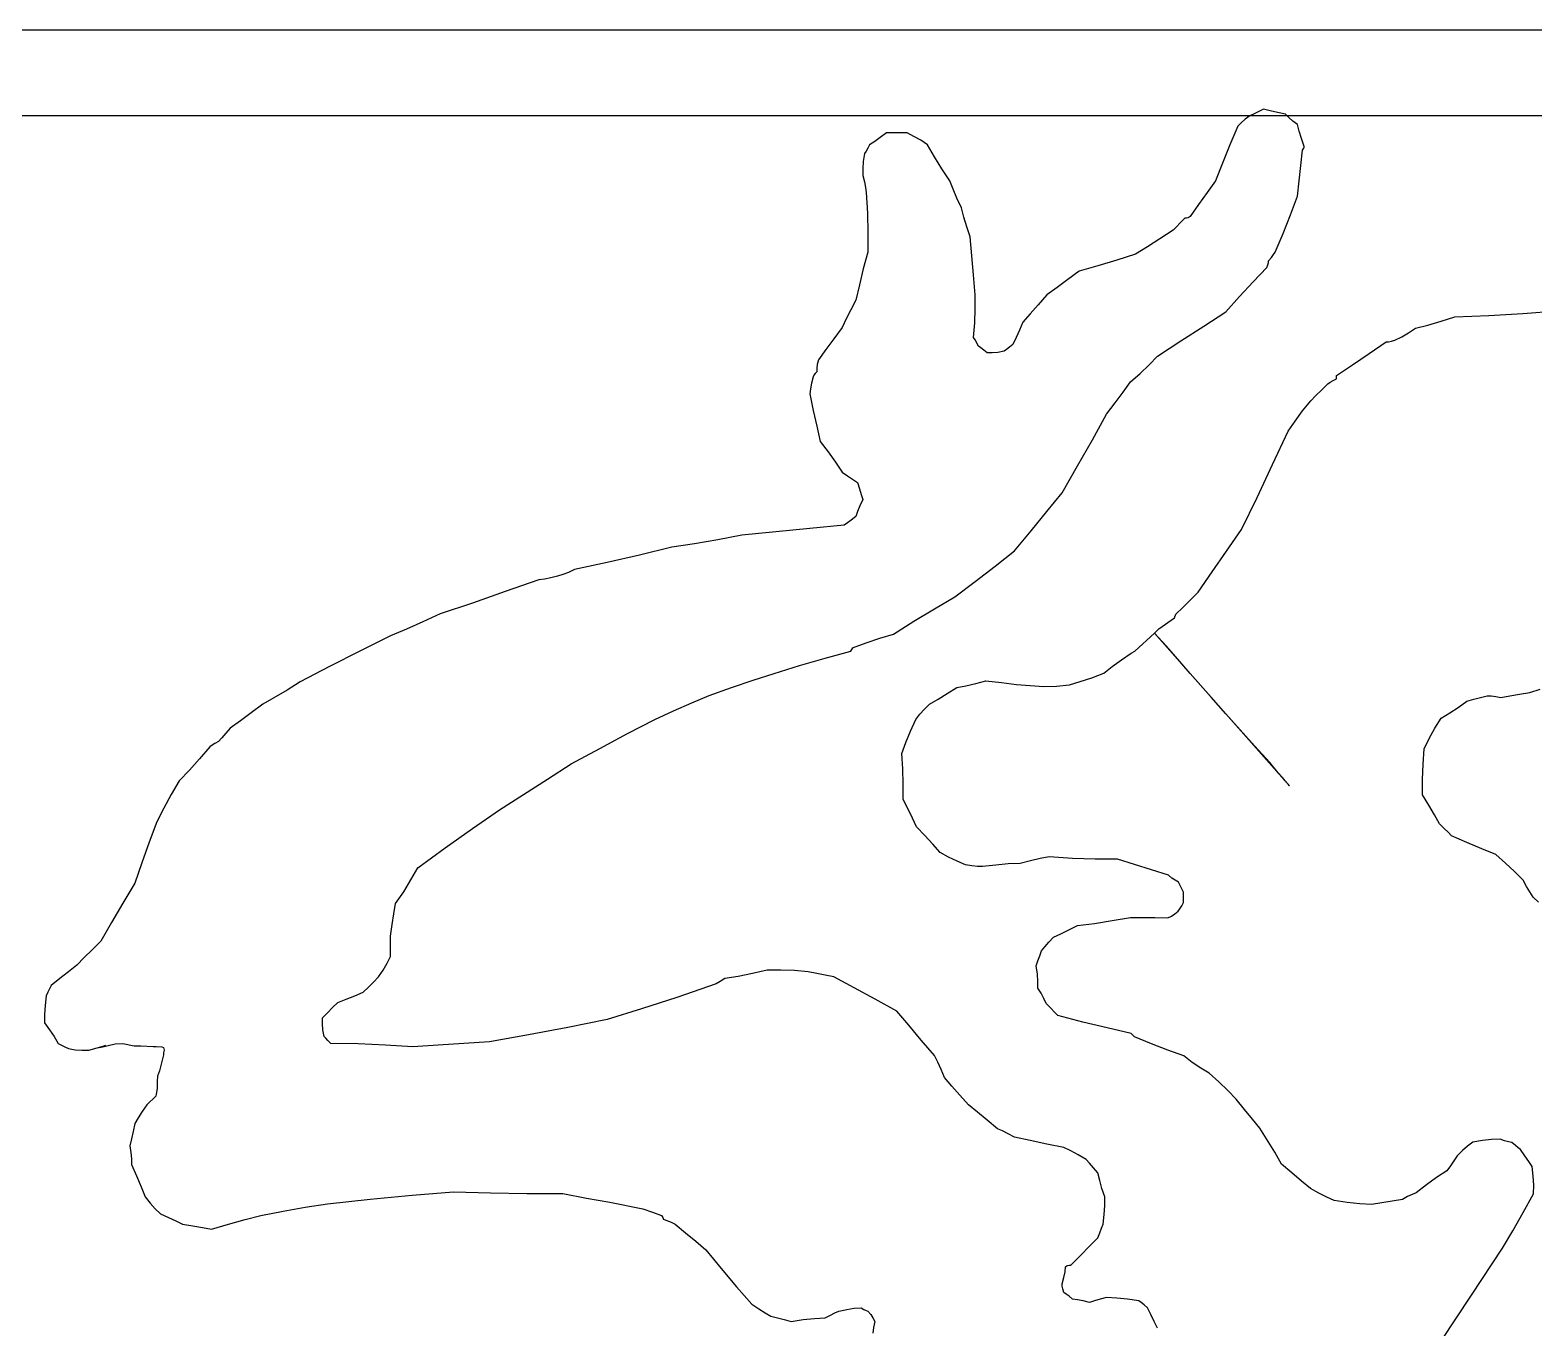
# Model space of a CAD drawing. Extents: x 0 to 192, y -79 to 48.
# Drawn here: x 36.89 to 54.46, y 32.86 to 48.02 of the extents above; entities that cross this region are included whole.
import ezdxf

# ---------------------------------------------------------------- set-up
doc = ezdxf.new("R2010")
doc.units = 0
doc.layers.add('1', color=7, linetype='CONTINUOUS')

msp = doc.modelspace()

# ---------------------------------------------------------------- linework, layer by layer
at = {"layer": '1', "color": 1, "linetype": 'CONTINUOUS'}
for p, q in [((95.9829, 48.0166), (-0.0171, 48.0166)), ((51.2965, 47.0937), (51.2366, 47.0598)), ((51.3758, 47.0737), (51.2965, 47.0937)), ((94.9829, 47.0166), (0.9829, 47.0166)), ((51.0375, 46.9344), (50.9977, 46.8945)), ((51.0831, 46.9743), (51.0375, 46.9344)), ((51.137, 47.0139), (51.0831, 46.9743)), ((51.1827, 47.0341), (51.137, 47.0139)), ((51.2366, 47.0598), (51.1827, 47.0341)), ((51.4619, 47.0537), (51.3758, 47.0737)), ((51.5552, 47.0341), (51.4619, 47.0537)), ((51.5951, 46.9943), (51.5552, 47.0341)), ((51.6409, 46.9541), (51.5951, 46.9943)), ((51.6947, 46.9143), (51.6409, 46.9541)), ((51.7145, 46.8347), (51.6947, 46.9143)), ((46.8215, 46.761), (46.7557, 46.7153)), ((46.895, 46.815), (46.8215, 46.761)), ((46.9745, 46.815), (46.895, 46.815)), ((47.0543, 46.815), (46.9745, 46.815)), ((47.1338, 46.815), (47.0543, 46.815)), ((47.2139, 46.7753), (47.1338, 46.815)), ((47.2934, 46.7292), (47.2139, 46.7753)), ((50.9977, 46.8945), (50.9041, 46.6753)), ((51.7407, 46.7489), (51.7145, 46.8347)), ((51.7745, 46.6557), (51.7407, 46.7489)), ((46.6359, 46.5759), (46.622, 46.4823)), ((46.6561, 46.6019), (46.6359, 46.5759)), ((46.676, 46.6357), (46.6561, 46.6019)), ((46.6957, 46.6753), (46.676, 46.6357)), ((46.7557, 46.7153), (46.6957, 46.6753)), ((47.3732, 46.6753), (47.2934, 46.7292)), ((47.4527, 46.5361), (47.3732, 46.6753)), ((50.9041, 46.6753), (50.8184, 46.4625)), ((51.7345, 46.4364), (51.7545, 46.6157)), ((51.7545, 46.6157), (51.7682, 46.6357)), ((51.7682, 46.6357), (51.7745, 46.6495)), ((51.7745, 46.6495), (51.7745, 46.6557)), ((46.622, 46.4823), (46.616, 46.3967)), ((46.616, 46.3967), (46.616, 46.317)), ((47.5383, 46.3967), (47.4527, 46.5361)), ((47.6318, 46.257), (47.5383, 46.3967)), ((50.8184, 46.4625), (50.7386, 46.257)), ((51.7145, 46.257), (51.7345, 46.4364)), ((46.616, 46.317), (46.6359, 46.2432)), ((46.6359, 46.2432), (46.6501, 46.1777)), ((47.6717, 46.1575), (47.6318, 46.257)), ((50.7386, 46.257), (50.6389, 46.1177)), ((51.6947, 46.0781), (51.7145, 46.257)), ((46.6501, 46.1777), (46.6561, 46.1177)), ((46.6561, 46.1177), (46.67, 45.879)), ((47.7173, 46.0521), (47.6717, 46.1575)), ((47.7713, 45.9389), (47.7173, 46.0521)), ((50.6389, 46.1177), (50.5395, 45.9783)), ((51.6152, 45.8589), (51.6947, 46.0781)), ((46.67, 45.879), (46.676, 45.6457)), ((47.7971, 45.8328), (47.7713, 45.9389)), ((50.5395, 45.9783), (50.4399, 45.8389)), ((51.5293, 45.6397), (51.6152, 45.8589)), ((47.831, 45.7197), (47.7971, 45.8328)), ((47.8709, 45.6), (47.831, 45.7197)), ((50.2807, 45.7197), (50.2409, 45.6795)), ((50.3265, 45.7653), (50.2807, 45.7197)), ((50.3803, 45.8191), (50.3265, 45.7653)), ((50.4003, 45.8191), (50.3803, 45.8191)), ((50.42, 45.8253), (50.4003, 45.8191)), ((50.4399, 45.8389), (50.42, 45.8253)), ((46.676, 45.6457), (46.676, 45.4207)), ((47.8909, 45.3809), (47.8709, 45.6)), ((50.0876, 45.5799), (49.9424, 45.4863)), ((50.2409, 45.6795), (50.0876, 45.5799)), ((51.4357, 45.4207), (51.5293, 45.6397)), ((46.676, 45.4207), (46.622, 45.2277)), ((47.9107, 45.1559), (47.8909, 45.3809)), ((49.8026, 45.4008), (49.5837, 45.3273)), ((49.9424, 45.4863), (49.8026, 45.4008)), ((51.3561, 45.3211), (51.3899, 45.3612)), ((51.3899, 45.3612), (51.4161, 45.3947)), ((51.4161, 45.3947), (51.4357, 45.4207)), ((46.622, 45.2277), (46.5765, 45.0425)), ((47.9309, 44.9231), (47.9107, 45.1559)), ((49.1455, 45.2017), (49.0118, 45.1021)), ((49.3646, 45.2613), (49.1455, 45.2017)), ((49.5837, 45.3273), (49.3646, 45.2613)), ((51.1769, 45.0763), (51.3361, 45.2417)), ((51.3361, 45.2417), (51.35, 45.2754)), ((51.35, 45.2754), (51.3561, 45.3013)), ((51.3561, 45.3013), (51.3561, 45.3211)), ((46.5765, 45.0425), (46.5365, 44.8632)), ((48.8865, 45.0087), (48.7669, 44.9231)), ((49.0118, 45.1021), (48.8865, 45.0087)), ((51.0175, 44.9029), (51.1769, 45.0763)), ((46.5365, 44.8632), (46.4767, 44.7497)), ((47.9309, 44.7633), (47.9309, 44.9231)), ((48.6675, 44.8093), (48.5738, 44.7041)), ((48.7669, 44.9231), (48.6675, 44.8093)), ((50.8581, 44.7237), (51.0175, 44.9029)), ((46.4229, 44.6442), (46.3772, 44.5445)), ((46.4767, 44.7497), (46.4229, 44.6442)), ((47.9247, 44.5985), (47.9309, 44.7633)), ((48.5738, 44.7041), (48.4881, 44.6041)), ((50.5994, 44.5585), (50.8581, 44.7237)), ((53.3719, 44.6159), (53.5316, 44.6682)), ((53.5316, 44.6682), (53.9306, 44.6844)), ((53.9306, 44.6844), (54.3289, 44.707)), ((54.3289, 44.707), (54.7275, 44.7369)), ((46.3772, 44.5445), (46.2781, 44.4109)), ((47.9107, 44.4249), (47.9247, 44.5985)), ((48.4483, 44.5109), (48.4087, 44.4249)), ((48.4881, 44.6041), (48.4483, 44.5109)), ((50.3343, 44.3851), (50.5994, 44.5585)), ((52.9124, 44.435), (52.9927, 44.4802)), ((52.9927, 44.4802), (53.0724, 44.533)), ((53.0724, 44.533), (53.2183, 44.5717)), ((53.2183, 44.5717), (53.3719, 44.6159)), ((46.184, 44.2854), (46.0983, 44.1659)), ((46.2781, 44.4109), (46.184, 44.2854)), ((47.9309, 44.3993), (47.9107, 44.4249)), ((47.9705, 44.3255), (47.9309, 44.3993)), ((47.9961, 44.3057), (47.9705, 44.3255)), ((48.0302, 44.2797), (47.9961, 44.3057)), ((48.0698, 44.2461), (48.0302, 44.2797)), ((48.2949, 44.2854), (48.2693, 44.2657)), ((48.3289, 44.3115), (48.2949, 44.2854)), ((48.3689, 44.3455), (48.3289, 44.3115)), ((48.4087, 44.4249), (48.3689, 44.3455)), ((50.0617, 44.2062), (50.3343, 44.3851)), ((52.5321, 44.2392), (52.7322, 44.3766)), ((52.7322, 44.3766), (52.7583, 44.3762)), ((52.7583, 44.3762), (52.7922, 44.3824)), ((52.7922, 44.3824), (52.8324, 44.3959)), ((52.8324, 44.3959), (52.9124, 44.435)), ((46.0847, 44.1121), (46.0785, 44.0665)), ((46.0983, 44.1659), (46.0847, 44.1121)), ((48.1298, 44.2461), (48.0698, 44.2461)), ((48.1953, 44.2515), (48.1298, 44.2461)), ((48.2693, 44.2657), (48.1953, 44.2515)), ((49.8567, 44.0067), (49.9619, 44.1063)), ((49.9619, 44.1063), (50.0617, 44.2062)), ((52.1514, 43.9837), (52.3377, 44.1074)), ((52.3377, 44.1074), (52.5321, 44.2392)), ((46.0383, 43.9668), (46.0187, 43.8931)), ((46.0447, 43.9871), (46.0383, 43.9668)), ((46.0586, 44.0067), (46.0447, 43.9871)), ((46.0785, 44.0267), (46.0586, 44.0067)), ((46.0785, 44.0665), (46.0785, 44.0267)), ((49.7429, 43.9069), (49.8567, 44.0067)), ((52.0766, 43.9047), (52.1106, 43.9242)), ((52.1106, 43.9242), (52.1511, 43.9439)), ((52.1511, 43.9439), (52.1513, 43.9499)), ((52.1513, 43.9638), (52.1514, 43.9837)), ((52.1513, 43.9499), (52.1513, 43.9638)), ((46.0046, 43.8275), (45.9992, 43.7679)), ((45.9992, 43.7679), (46.0383, 43.5749)), ((46.0187, 43.8931), (46.0046, 43.8275)), ((49.5637, 43.6625), (49.6573, 43.7879)), ((49.6573, 43.7879), (49.7429, 43.9069)), ((51.9102, 43.747), (51.9763, 43.812)), ((51.9763, 43.812), (52.051, 43.8849)), ((52.051, 43.8849), (52.0766, 43.9047)), ((46.0383, 43.5749), (46.0785, 43.3895)), ((49.4642, 43.5288), (49.5637, 43.6625)), ((51.7551, 43.5688), (51.8499, 43.6876)), ((51.8499, 43.6876), (51.9102, 43.747)), ((49.2989, 43.23), (49.4642, 43.5288)), ((51.5878, 43.3316), (51.6684, 43.4502)), ((51.6684, 43.4502), (51.7551, 43.5688)), ((46.0785, 43.3895), (46.1185, 43.2102)), ((49.1255, 42.9253), (49.2989, 43.23)), ((51.405, 42.9407), (51.5878, 43.3316)), ((46.1185, 43.2102), (46.2119, 43.0908)), ((46.2119, 43.0908), (46.2975, 42.9711)), ((46.2975, 42.9711), (46.3772, 42.8519)), ((48.9465, 42.6126), (49.1255, 42.9253)), ((51.2223, 42.5581), (51.405, 42.9407)), ((46.3772, 42.8519), (46.4372, 42.8118)), ((46.4372, 42.8118), (46.4966, 42.7721)), ((46.4966, 42.7721), (46.5565, 42.7321)), ((46.5565, 42.7321), (46.5765, 42.6588)), ((46.5765, 42.6588), (46.5965, 42.5927)), ((46.616, 42.5331), (46.5824, 42.4593)), ((46.5965, 42.5927), (46.616, 42.5331)), ((48.7669, 42.3936), (48.9465, 42.6126)), ((51.0398, 42.1814), (51.2223, 42.5581)), ((46.5565, 42.3936), (46.5365, 42.3341)), ((46.5824, 42.4593), (46.5565, 42.3936)), ((48.5821, 42.1683), (48.7669, 42.3936)), ((45.9992, 42.1944), (45.6005, 42.1545)), ((46.3973, 42.2343), (45.9992, 42.1944)), ((46.4372, 42.2601), (46.3973, 42.2343)), ((46.4829, 42.294), (46.4372, 42.2601)), ((46.5365, 42.3341), (46.4829, 42.294)), ((48.3887, 41.9357), (48.5821, 42.1683)), ((50.864, 41.93), (51.0398, 42.1814)), ((44.6505, 42.0153), (44.3855, 41.9753)), ((44.9237, 42.0612), (44.6505, 42.0153)), ((45.2021, 42.1152), (44.9237, 42.0612)), ((45.6005, 42.1545), (45.2021, 42.1152)), ((44.0075, 41.8819), (43.6289, 41.7963)), ((44.3855, 41.9753), (44.0075, 41.8819)), ((48.1635, 41.7561), (48.3887, 41.9357)), ((50.6966, 41.6868), (50.864, 41.93)), ((43.1109, 41.6568), (43.0513, 41.637)), ((43.1768, 41.6825), (43.1109, 41.6568)), ((43.2506, 41.7163), (43.1768, 41.6825)), ((43.6289, 41.7963), (43.2506, 41.7163)), ((47.9309, 41.5771), (48.1635, 41.7561)), ((50.535, 41.4492), (50.6966, 41.6868)), ((42.8323, 41.5968), (42.4401, 41.4575)), ((42.8981, 41.6031), (42.8323, 41.5968)), ((42.9716, 41.6172), (42.8981, 41.6031)), ((43.0513, 41.637), (42.9716, 41.6172)), ((47.6918, 41.3976), (47.9309, 41.5771)), ((42.0555, 41.3239), (41.6774, 41.1989)), ((42.4401, 41.4575), (42.0555, 41.3239)), ((47.4527, 41.2584), (47.6918, 41.3976)), ((50.354, 41.2712), (50.4407, 41.3562)), ((50.4407, 41.3562), (50.535, 41.4492)), ((41.6774, 41.1989), (41.4779, 41.1049)), ((46.9745, 40.9599), (47.2139, 41.1131)), ((47.2139, 41.1131), (47.4527, 41.2584)), ((50.0773, 41.0229), (50.2598, 41.1527)), ((50.2598, 41.1527), (50.2735, 41.1925)), ((50.2735, 41.1925), (50.354, 41.2712)), ((41.0997, 40.9397), (40.7413, 40.7605)), ((41.2849, 41.0195), (41.0997, 40.9397)), ((41.4779, 41.1049), (41.2849, 41.0195)), ((46.8152, 40.914), (46.9745, 40.9599)), ((49.7962, 40.7615), (50.0243, 40.9734)), ((50.0243, 40.9734), (50.0773, 41.0229)), ((50.0243, 40.9734), (50.0243, 40.9734)), ((50.0243, 40.9734), (50.0243, 40.9734)), ((50.0243, 40.9734), (50.0243, 40.9734)), ((50.0243, 40.9734), (50.0243, 40.9734)), ((50.0243, 40.9734), (50.0243, 40.9734)), ((50.0243, 40.9734), (50.0243, 40.9734)), ((50.0243, 40.9734), (50.0243, 40.9734)), ((50.0243, 40.9734), (50.0243, 40.9734)), ((50.0243, 40.9734), (50.0243, 40.9734)), ((50.0243, 40.9734), (51.6031, 39.1875)), ((50.1607, 40.8229), (50.0243, 40.9734)), ((46.4767, 40.7605), (46.4906, 40.7803)), ((46.4906, 40.7803), (46.4966, 40.7943)), ((46.4966, 40.8005), (46.6561, 40.8603)), ((46.4966, 40.7943), (46.4966, 40.8005)), ((46.6561, 40.8603), (46.8152, 40.914)), ((49.7518, 40.7393), (49.7962, 40.7615)), ((49.7962, 40.7615), (49.7962, 40.7615)), ((50.245, 40.7266), (50.1607, 40.8229)), ((40.7413, 40.7605), (40.3883, 40.5815)), ((45.5807, 40.5015), (45.8792, 40.5953)), ((45.8792, 40.5953), (46.1781, 40.6811)), ((46.1781, 40.6811), (46.4767, 40.7605)), ((49.5313, 40.582), (49.6374, 40.6605)), ((49.6374, 40.6605), (49.7518, 40.7393)), ((50.4416, 40.4998), (50.245, 40.7266)), ((40.3883, 40.5815), (40.0443, 40.4022)), ((45.0829, 40.3362), (45.3356, 40.4221)), ((45.3356, 40.4221), (45.5807, 40.5015)), ((47.9361, 40.3831), (48.056, 40.4158)), ((48.056, 40.4158), (48.2354, 40.3947)), ((49.157, 40.4059), (49.2912, 40.4505)), ((49.2912, 40.4505), (49.431, 40.5031)), ((49.431, 40.5031), (49.5313, 40.582)), ((50.6883, 40.2249), (50.4416, 40.4998)), ((39.8907, 40.3083), (39.6059, 40.1431)), ((40.0443, 40.4022), (39.8907, 40.3083)), ((44.6187, 40.1573), (44.8237, 40.2425)), ((44.8237, 40.2425), (45.0829, 40.3362)), ((47.4963, 40.2023), (47.6024, 40.2669)), ((47.6024, 40.2669), (47.7169, 40.3395)), ((47.7169, 40.3395), (47.8224, 40.3581)), ((47.8224, 40.3581), (47.9361, 40.3831)), ((48.2354, 40.3947), (48.4139, 40.3727)), ((48.4139, 40.3727), (48.7326, 40.3501)), ((48.7326, 40.3501), (48.8783, 40.3548)), ((48.8783, 40.3548), (49.0315, 40.3672)), ((49.0315, 40.3672), (49.157, 40.4059)), ((53.8329, 40.2196), (53.9126, 40.2393)), ((53.9126, 40.2393), (53.9584, 40.2393)), ((53.9584, 40.2393), (54.0123, 40.2333)), ((54.0718, 40.2196), (54.1776, 40.2393)), ((54.1776, 40.2393), (54.2908, 40.2593)), ((54.2908, 40.2593), (54.4106, 40.279)), ((54.4106, 40.279), (54.5301, 40.3191)), ((39.6059, 40.1431), (39.4725, 40.0435)), ((44.1865, 39.9641), (44.4055, 40.0637)), ((44.4055, 40.0637), (44.6187, 40.1573)), ((47.2816, 40.0247), (47.3359, 40.0838)), ((47.3359, 40.0838), (47.3962, 40.1432)), ((47.3962, 40.1432), (47.4963, 40.2023)), ((50.8588, 40.0303), (50.6883, 40.2249)), ((53.4747, 40.0401), (53.5742, 40.1057)), ((53.5742, 40.1057), (53.6739, 40.1793)), ((53.6739, 40.1793), (53.7536, 40.1997)), ((53.7536, 40.1997), (53.8329, 40.2196)), ((54.0123, 40.2333), (54.0718, 40.2196)), ((39.347, 39.9498), (39.2276, 39.8645)), ((39.4725, 40.0435), (39.347, 39.9498)), ((43.868, 39.7986), (44.1865, 39.9641)), ((47.1742, 39.8267), (47.2353, 39.9652)), ((47.2353, 39.9652), (47.2816, 40.0247)), ((51.1938, 39.6571), (50.8588, 40.0303)), ((53.3012, 39.8608), (53.3746, 39.9803)), ((53.3746, 39.9803), (53.4747, 40.0401)), ((39.1281, 39.7511), (39.0883, 39.7051)), ((39.1741, 39.8047), (39.1281, 39.7511)), ((39.2276, 39.8645), (39.1741, 39.8047)), ((43.5435, 39.6253), (43.868, 39.7986)), ((47.1195, 39.6938), (47.1742, 39.8267)), ((53.1762, 39.6219), (53.2354, 39.7415)), ((53.2354, 39.7415), (53.3012, 39.8608)), ((38.9887, 39.6453), (38.8691, 39.5059)), ((39.0145, 39.6651), (38.9887, 39.6453)), ((39.0485, 39.6851), (39.0145, 39.6651)), ((39.0883, 39.7051), (39.0485, 39.6851)), ((43.2107, 39.4463), (43.5435, 39.6253)), ((47.0727, 39.5685), (47.1195, 39.6938)), ((47.0848, 39.3892), (47.0727, 39.5685)), ((51.3704, 39.4604), (51.1938, 39.6571)), ((53.162, 39.4427), (53.1762, 39.6219)), ((38.7499, 39.3725), (38.6303, 39.2467)), ((38.8691, 39.5059), (38.7499, 39.3725)), ((42.9321, 39.267), (43.2107, 39.4463)), ((47.089, 39.21), (47.0848, 39.3892)), ((51.4676, 39.3416), (51.3704, 39.4604)), ((53.1558, 39.2637), (53.162, 39.4427)), ((38.6303, 39.2467), (38.5364, 39.0875)), ((42.6529, 39.0875), (42.9321, 39.267)), ((47.0874, 39.031), (47.089, 39.21)), ((51.5188, 39.2859), (51.4676, 39.3416)), ((51.5529, 39.2477), (51.5188, 39.2859)), ((51.5863, 39.2078), (51.5529, 39.2477)), ((51.6031, 39.1873), (51.5863, 39.2078)), ((51.6031, 39.1875), (51.6031, 39.1875)), ((51.6031, 39.1875), (51.6031, 39.1875)), ((51.6031, 39.1875), (51.6031, 39.1875)), ((51.6031, 39.1875), (51.6031, 39.1875)), ((51.6031, 39.1875), (51.6031, 39.1875)), ((51.6031, 39.1875), (51.6031, 39.1875)), ((51.6031, 39.1875), (51.6031, 39.1875)), ((51.6031, 39.1875), (51.6031, 39.1875)), ((51.6031, 39.1875), (51.6031, 39.1875)), ((51.6031, 39.1875), (51.6031, 39.1875)), ((51.6031, 39.1875), (51.6031, 39.1875)), ((51.6031, 39.1875), (51.6031, 39.1875)), ((51.6031, 39.1875), (51.6031, 39.1875)), ((51.6031, 39.1875), (51.6031, 39.1873)), ((53.1558, 39.0841), (53.1558, 39.2637)), ((38.5364, 39.0875), (38.4507, 38.9281)), ((42.374, 38.9087), (42.6529, 39.0875)), ((47.1462, 38.9167), (47.0874, 39.031)), ((53.2296, 38.9649), (53.1558, 39.0841)), ((38.4507, 38.9281), (38.3711, 38.7691)), ((42.0555, 38.6893), (42.374, 38.9087)), ((47.1991, 38.8106), (47.1462, 38.9167)), ((53.2954, 38.8515), (53.2296, 38.9649)), ((53.3552, 38.7455), (53.2954, 38.8515)), ((38.3711, 38.7691), (38.2778, 38.5302)), ((41.7367, 38.4643), (42.0555, 38.6893)), ((47.2441, 38.7103), (47.1991, 38.8106)), ((47.3424, 38.61), (47.2441, 38.7103)), ((53.409, 38.6917), (53.3552, 38.7455)), ((53.4548, 38.6463), (53.409, 38.6917)), ((38.2778, 38.5302), (38.192, 38.2913)), ((47.4354, 38.5095), (47.3424, 38.61)), ((47.52, 38.4092), (47.4354, 38.5095)), ((53.4944, 38.6061), (53.4548, 38.6463)), ((53.6739, 38.5265), (53.4944, 38.6061)), ((53.847, 38.4529), (53.6739, 38.5265)), ((41.4187, 38.2313), (41.7367, 38.4643)), ((47.6191, 38.3546), (47.52, 38.4092)), ((47.7183, 38.3083), (47.6191, 38.3546)), ((47.8173, 38.2671), (47.7183, 38.3083)), ((48.5745, 38.3141), (48.4548, 38.2811)), ((48.6885, 38.3387), (48.5745, 38.3141)), ((48.7941, 38.358), (48.6885, 38.3387)), ((49.0668, 38.3413), (48.7941, 38.358)), ((49.3315, 38.3329), (49.0668, 38.3413)), ((49.5908, 38.3307), (49.3315, 38.3329)), ((49.7894, 38.2691), (49.5908, 38.3307)), ((54.0123, 38.3873), (53.847, 38.4529)), ((54.1258, 38.2875), (54.0123, 38.3873)), ((38.192, 38.2913), (38.1125, 38.052)), ((41.3385, 38.0917), (41.4187, 38.2313)), ((47.8912, 38.2529), (47.8173, 38.2671)), ((47.9566, 38.2461), (47.8912, 38.2529)), ((48.0166, 38.2456), (47.9566, 38.2461)), ((48.1698, 38.264), (48.0166, 38.2456)), ((48.3156, 38.2764), (48.1698, 38.264)), ((48.4548, 38.2811), (48.3156, 38.2764)), ((49.9878, 38.2074), (49.7894, 38.2691)), ((50.1864, 38.1461), (49.9878, 38.2074)), ((50.2257, 38.1121), (50.1864, 38.1461)), ((54.2312, 38.1881), (54.1258, 38.2875)), ((54.331, 38.0883), (54.2312, 38.1881)), ((38.1125, 38.052), (37.9729, 37.8191)), ((41.159, 37.8133), (41.2531, 37.9525)), ((41.2531, 37.9525), (41.3385, 38.0917)), ((50.2657, 38.0858), (50.2257, 38.1121)), ((50.3052, 38.0655), (50.2657, 38.0858)), ((50.3247, 38.0255), (50.3052, 38.0655)), ((50.3441, 37.9852), (50.3247, 38.0255)), ((50.3639, 37.9455), (50.3441, 37.9852)), ((54.3706, 38.0147), (54.331, 38.0883)), ((54.4106, 37.9491), (54.3706, 38.0147)), ((37.9729, 37.8191), (37.8397, 37.5939)), ((41.1395, 37.6938), (41.159, 37.8133)), ((50.3223, 37.7525), (50.3424, 37.7863)), ((50.3424, 37.7863), (50.3628, 37.8259)), ((50.3628, 37.8259), (50.3632, 37.8658)), ((50.3632, 37.8658), (50.3635, 37.9057)), ((50.3635, 37.9057), (50.3639, 37.9455)), ((54.4504, 37.8893), (54.4106, 37.9491)), ((54.51, 37.8297), (54.4504, 37.8893)), ((41.1195, 37.5681), (41.1395, 37.6938)), ((49.3247, 37.5822), (49.5305, 37.6143)), ((49.5305, 37.6143), (49.7438, 37.6522)), ((49.7438, 37.6522), (49.8832, 37.651)), ((49.8832, 37.651), (50.0284, 37.6497)), ((50.0284, 37.6497), (50.1819, 37.6482)), ((50.1819, 37.6482), (50.2217, 37.6679)), ((50.2217, 37.6679), (50.2622, 37.6934)), ((50.2622, 37.6934), (50.302, 37.7268)), ((50.302, 37.7268), (50.3223, 37.7525)), ((37.8397, 37.5939), (37.7141, 37.3749)), ((41.0997, 37.4346), (41.1195, 37.5681)), ((41.0997, 37.3553), (41.0997, 37.4346)), ((48.8456, 37.4212), (48.9316, 37.4603)), ((48.9316, 37.4603), (49.0253, 37.5053)), ((49.0253, 37.5053), (49.1256, 37.5584)), ((49.1256, 37.5584), (49.3247, 37.5822)), ((37.6142, 37.2753), (37.5207, 37.182)), ((37.7141, 37.3749), (37.6142, 37.2753)), ((41.0997, 37.2753), (41.0997, 37.3553)), ((41.0997, 37.1958), (41.0997, 37.2753)), ((48.6839, 37.2038), (48.7046, 37.2635)), ((48.7046, 37.2635), (48.7449, 37.3089)), ((48.7449, 37.3089), (48.791, 37.3626)), ((48.791, 37.3626), (48.8456, 37.4212)), ((37.4353, 37.0959), (37.3357, 37.0164)), ((37.5207, 37.182), (37.4353, 37.0959)), ((41.0139, 37.0367), (41.0599, 37.116)), ((41.0599, 37.116), (41.0997, 37.1958)), ((48.6434, 37.0846), (48.6636, 37.1444)), ((48.6562, 36.9911), (48.6434, 37.0846)), ((48.6636, 37.1444), (48.6839, 37.2038)), ((37.2359, 36.9367), (37.1366, 36.8571)), ((37.3357, 37.0164), (37.2359, 36.9367)), ((40.8409, 36.8371), (40.9003, 36.897)), ((40.9003, 36.897), (40.9603, 36.9565)), ((40.9603, 36.9565), (41.0139, 37.0367)), ((44.9493, 36.9029), (44.9037, 36.8772)), ((45.0031, 36.9367), (44.9493, 36.9029)), ((45.1623, 36.9627), (45.0031, 36.9367)), ((45.3278, 36.9966), (45.1623, 36.9627)), ((45.5012, 37.0367), (45.3278, 36.9966)), ((45.6602, 37.0367), (45.5012, 37.0367)), ((45.8197, 37.0303), (45.6602, 37.0367)), ((45.9788, 37.0164), (45.8197, 37.0303)), ((46.0785, 36.9966), (45.9788, 37.0164)), ((46.1781, 36.9767), (46.0785, 36.9966)), ((46.2781, 36.9565), (46.1781, 36.9767)), ((46.5169, 36.8313), (46.2781, 36.9565)), ((48.6613, 36.9052), (48.6562, 36.9911)), ((48.6607, 36.8258), (48.6613, 36.9052)), ((37.0766, 36.7374), (37.0631, 36.6243)), ((37.0965, 36.7776), (37.0766, 36.7374)), ((37.1167, 36.8173), (37.0965, 36.7776)), ((37.1366, 36.8571), (37.1167, 36.8173)), ((40.5819, 36.6978), (40.6813, 36.7374)), ((40.6813, 36.7374), (40.7811, 36.7776)), ((40.7811, 36.7776), (40.8409, 36.8371)), ((44.9037, 36.8772), (44.4455, 36.7177)), ((46.7617, 36.6978), (46.5169, 36.8313)), ((48.7002, 36.7654), (48.6607, 36.8258)), ((48.7331, 36.7055), (48.7002, 36.7654)), ((37.0631, 36.6243), (37.0568, 36.5185)), ((40.3628, 36.5387), (40.4227, 36.5985)), ((40.4227, 36.5985), (40.4823, 36.6579)), ((40.4823, 36.6579), (40.5819, 36.6978)), ((44.0333, 36.5841), (43.6289, 36.459)), ((44.4455, 36.7177), (44.0333, 36.5841)), ((47.0145, 36.5585), (46.7617, 36.6978)), ((47.1539, 36.3931), (47.0145, 36.5585)), ((48.759, 36.6452), (48.7331, 36.7055)), ((48.8123, 36.5914), (48.759, 36.6452)), ((48.8574, 36.545), (48.8123, 36.5914)), ((48.8967, 36.5051), (48.8574, 36.545)), ((37.0568, 36.5185), (37.0568, 36.4191)), ((37.0568, 36.4191), (37.1167, 36.3393)), ((40.3029, 36.4788), (40.3628, 36.5387)), ((40.3029, 36.4128), (40.3029, 36.4788)), ((40.3091, 36.3393), (40.3029, 36.4128)), ((43.6289, 36.459), (43.1709, 36.3654)), ((47.2993, 36.2197), (47.1539, 36.3931)), ((49.1891, 36.4287), (48.8967, 36.5051)), ((49.4732, 36.3604), (49.1891, 36.4287)), ((37.1167, 36.3393), (37.1705, 36.2597)), ((37.1705, 36.2597), (37.2161, 36.18)), ((40.3227, 36.2597), (40.3091, 36.3393)), ((40.343, 36.2399), (40.3227, 36.2597)), ((40.3688, 36.2139), (40.343, 36.2399)), ((40.4027, 36.18), (40.3688, 36.2139)), ((42.2546, 36.2001), (41.9559, 36.18)), ((42.713, 36.2796), (42.2546, 36.2001)), ((43.1709, 36.3654), (42.713, 36.2796)), ((47.4527, 36.0405), (47.2993, 36.2197)), ((49.7511, 36.2979), (49.4732, 36.3604)), ((49.7712, 36.2777), (49.7511, 36.2979)), ((49.7849, 36.2638), (49.7712, 36.2777)), ((49.7909, 36.2579), (49.7849, 36.2638)), ((49.9894, 36.1763), (49.7909, 36.2579)), ((37.2161, 36.18), (37.2561, 36.1599)), ((37.2561, 36.1599), (37.2959, 36.1404)), ((37.2959, 36.1404), (37.3357, 36.1203)), ((37.3357, 36.1203), (37.4153, 36.1065)), ((37.4153, 36.1065), (37.4949, 36.1003)), ((37.4949, 36.1003), (37.5747, 36.1003)), ((37.5747, 36.1003), (37.7678, 36.1543)), ((37.704, 36.1341), (37.8829, 36.1739)), ((37.7678, 36.1543), (37.704, 36.1341)), ((37.8829, 36.1739), (37.9728, 36.1811)), ((37.9728, 36.1811), (38.1049, 36.1537)), ((38.1049, 36.1537), (38.1811, 36.1505)), ((38.1811, 36.1505), (38.3278, 36.1451)), ((38.3278, 36.1451), (38.3627, 36.1446)), ((38.3627, 36.1446), (38.4269, 36.1416)), ((38.4269, 36.1416), (38.4466, 36.1327)), ((38.4466, 36.0468), (38.4392, 36.0165)), ((38.4535, 36.1001), (38.4457, 36.0705)), ((38.4457, 36.0705), (38.4466, 36.0468)), ((38.4466, 36.1327), (38.4535, 36.1001)), ((40.7213, 36.1741), (40.4027, 36.18)), ((41.0397, 36.1599), (40.7213, 36.1741)), ((41.3587, 36.1404), (41.0397, 36.1599)), ((41.6573, 36.1599), (41.3587, 36.1404)), ((41.9559, 36.18), (41.6573, 36.1599)), ((47.4925, 35.9611), (47.4527, 36.0405)), ((50.1819, 36.101), (49.9894, 36.1763)), ((50.3663, 36.0337), (50.1819, 36.101)), ((50.4651, 35.9586), (50.3663, 36.0337)), ((38.3994, 35.8596), (38.3765, 35.796)), ((38.4392, 36.0165), (38.3994, 35.8596)), ((47.5323, 35.8757), (47.4925, 35.9611)), ((47.5723, 35.7817), (47.5323, 35.8757)), ((50.5643, 35.892), (50.4651, 35.9586)), ((50.6631, 35.8317), (50.5643, 35.892)), ((38.3726, 35.7338), (38.3716, 35.6538)), ((38.3765, 35.796), (38.3726, 35.7338)), ((47.6579, 35.6821), (47.5723, 35.7817)), ((47.7515, 35.5767), (47.6579, 35.6821)), ((50.776, 35.7309), (50.6631, 35.8317)), ((50.8808, 35.6305), (50.776, 35.7309)), ((38.3573, 35.5626), (38.2515, 35.463)), ((38.3621, 35.5878), (38.3573, 35.5626)), ((38.3716, 35.6538), (38.3621, 35.5878)), ((47.8508, 35.463), (47.7515, 35.5767)), ((50.9793, 35.5298), (50.8808, 35.6305)), ((51.0781, 35.4096), (50.9793, 35.5298)), ((38.1979, 35.3837), (38.1523, 35.3099)), ((38.2515, 35.463), (38.1979, 35.3837)), ((47.9565, 35.3773), (47.8508, 35.463)), ((48.0698, 35.2839), (47.9565, 35.3773)), ((51.1703, 35.295), (51.0781, 35.4096)), ((38.0923, 35.1504), (38.0725, 35.0647)), ((38.1125, 35.2441), (38.0923, 35.1504)), ((38.1523, 35.3099), (38.1125, 35.2441)), ((48.1893, 35.1843), (48.0698, 35.2839)), ((48.2493, 35.1582), (48.1893, 35.1843)), ((48.3151, 35.1243), (48.2493, 35.1582)), ((51.2549, 35.1889), (51.1703, 35.295)), ((51.4316, 34.9085), (51.2549, 35.1889)), ((38.0725, 35.0647), (38.0527, 34.9851)), ((38.0527, 34.9851), (38.0665, 34.9056)), ((48.3887, 35.0845), (48.3151, 35.1243)), ((48.5738, 35.0451), (48.3887, 35.0845)), ((48.7669, 35.0047), (48.5738, 35.0451)), ((48.9663, 34.9651), (48.7669, 35.0047)), ((49.0459, 34.9254), (48.9663, 34.9651)), ((53.6825, 34.9816), (53.6226, 34.9283)), ((53.7429, 35.027), (53.6825, 34.9816)), ((53.8567, 35.0458), (53.7429, 35.027)), ((53.9622, 35.0584), (53.8567, 35.0458)), ((54.0623, 35.0638), (53.9622, 35.0584)), ((54.1156, 35.0434), (54.0623, 35.0638)), ((54.1612, 35.0292), (54.1156, 35.0434)), ((54.2013, 35.0228), (54.1612, 35.0292)), ((54.2405, 34.9886), (54.2013, 35.0228)), ((54.2742, 34.9625), (54.2405, 34.9886)), ((38.0665, 34.9056), (38.0725, 34.8317)), ((38.0725, 34.8317), (38.0725, 34.7659)), ((49.1313, 34.8795), (49.0459, 34.9254)), ((49.2253, 34.8261), (49.1313, 34.8795)), ((49.2649, 34.7799), (49.2253, 34.8261)), ((51.51, 34.7683), (51.4316, 34.9085)), ((53.5221, 34.8101), (53.4821, 34.7504)), ((53.5621, 34.8689), (53.5221, 34.8101)), ((53.6226, 34.9283), (53.5621, 34.8689)), ((54.3, 34.942), (54.2742, 34.9625)), ((54.3531, 34.868), (54.3, 34.942)), ((54.3982, 34.8021), (54.3531, 34.868)), ((54.4375, 34.7417), (54.3982, 34.8021)), ((38.0725, 34.7659), (38.1321, 34.6326)), ((38.1321, 34.6326), (38.1861, 34.5069)), ((49.3109, 34.7262), (49.2649, 34.7799)), ((49.3646, 34.6667), (49.3109, 34.7262)), ((49.3843, 34.5807), (49.3646, 34.6667)), ((51.6287, 34.6678), (51.51, 34.7683)), ((51.7413, 34.5729), (51.6287, 34.6678)), ((53.3212, 34.6124), (53.2009, 34.5281)), ((53.4409, 34.6915), (53.3212, 34.6124)), ((53.4821, 34.7504), (53.4409, 34.6915)), ((54.4504, 34.6281), (54.4375, 34.7417)), ((54.4552, 34.5228), (54.4504, 34.6281)), ((38.1861, 34.5069), (38.2317, 34.3877)), ((41.3525, 34.4076), (41.8369, 34.4477)), ((41.8369, 34.4477), (42.2687, 34.4335)), ((49.4103, 34.4871), (49.3843, 34.5807)), ((49.4443, 34.3877), (49.4103, 34.4871)), ((51.8461, 34.4866), (51.7413, 34.5729)), ((51.9453, 34.4317), (51.8461, 34.4866)), ((53.2009, 34.5281), (53.0804, 34.4356)), ((54.4544, 34.4229), (54.4552, 34.5228)), ((38.2317, 34.3877), (38.2916, 34.3139)), ((38.2916, 34.3139), (38.3515, 34.2485)), ((39.845, 34.2223), (40.1037, 34.2679)), ((40.1037, 34.2679), (40.3628, 34.308)), ((40.3628, 34.308), (40.8608, 34.3617)), ((40.8608, 34.3617), (41.3525, 34.4076)), ((42.2687, 34.4335), (42.6927, 34.4271)), ((42.6927, 34.4271), (43.1109, 34.4271)), ((43.1109, 34.4271), (43.3899, 34.3735)), ((43.3899, 34.3735), (43.6628, 34.3279)), ((43.6628, 34.3279), (44.0469, 34.2485)), ((49.4381, 34.1826), (49.4443, 34.2881)), ((49.4443, 34.2881), (49.4443, 34.3877)), ((52.0384, 34.3849), (51.9453, 34.4317)), ((52.1238, 34.3447), (52.0384, 34.3849)), ((52.2765, 34.3235), (52.1238, 34.3447)), ((52.4222, 34.308), (52.2765, 34.3235)), ((52.5616, 34.3002), (52.4222, 34.308)), ((52.6813, 34.3198), (52.5616, 34.3002)), ((52.8006, 34.3386), (52.6813, 34.3198)), ((52.9202, 34.3571), (52.8006, 34.3386)), ((52.9804, 34.3906), (52.9202, 34.3571)), ((53.0343, 34.4157), (52.9804, 34.3906)), ((53.0804, 34.4356), (53.0343, 34.4157)), ((54.333, 34.2048), (54.4544, 34.4229)), ((38.3515, 34.2485), (38.4111, 34.1885)), ((38.4111, 34.1885), (38.5045, 34.1485)), ((38.5045, 34.1485), (38.5903, 34.1088)), ((38.5903, 34.1088), (38.6701, 34.0689)), ((39.2079, 34.0689), (39.401, 34.1226)), ((39.401, 34.1226), (39.5861, 34.1685)), ((39.5861, 34.1685), (39.845, 34.2223)), ((44.0469, 34.2485), (44.1607, 34.2084)), ((44.1607, 34.2084), (44.2661, 34.1685)), ((44.2661, 34.1685), (44.2802, 34.1485)), ((44.2802, 34.1485), (44.2862, 34.1346)), ((44.2862, 34.1346), (44.2862, 34.1289)), ((44.2862, 34.1289), (44.3397, 34.1088)), ((44.3397, 34.1088), (44.3855, 34.089)), ((44.3855, 34.089), (44.4257, 34.0689)), ((49.4245, 34.0689), (49.4381, 34.1826)), ((54.2116, 33.9928), (54.333, 34.2048)), ((38.6701, 34.0689), (38.7896, 34.0489)), ((38.7896, 34.0489), (38.903, 34.0291)), ((38.903, 34.0291), (39.0085, 34.0093)), ((39.0085, 34.0093), (39.2079, 34.0689)), ((44.4257, 34.0689), (44.5451, 33.9695)), ((44.5451, 33.9695), (44.6647, 33.87)), ((49.2649, 33.8101), (49.3646, 33.9096)), ((49.3646, 33.9096), (49.3843, 33.9695)), ((49.3843, 33.9695), (49.4042, 34.0233)), ((49.4042, 34.0233), (49.4245, 34.0689)), ((54.0903, 33.7887), (54.2116, 33.9928)), ((44.6647, 33.87), (44.7841, 33.7703)), ((44.7841, 33.7703), (44.9631, 33.5513)), ((49.1594, 33.7045), (49.2649, 33.8101)), ((53.7267, 33.2404), (54.0903, 33.7887)), ((48.9801, 33.5117), (48.9861, 33.5713)), ((48.9861, 33.5713), (49.0063, 33.5851)), ((49.0063, 33.5851), (49.0261, 33.5909)), ((49.0261, 33.5909), (49.0459, 33.5909)), ((49.0459, 33.5909), (49.1594, 33.7045)), ((44.9631, 33.5513), (45.1425, 33.3384)), ((48.9465, 33.3721), (48.9663, 33.4458)), ((48.9663, 33.4458), (48.9801, 33.5117)), ((45.1425, 33.3384), (45.3217, 33.1327)), ((48.9465, 33.3461), (48.9465, 33.3721)), ((48.9525, 33.3123), (48.9465, 33.3461)), ((48.9663, 33.2724), (48.9525, 33.3123)), ((48.9923, 33.2525), (48.9663, 33.2724)), ((49.0261, 33.2267), (48.9923, 33.2525)), ((49.0657, 33.1927), (49.0261, 33.2267)), ((49.4642, 33.2125), (49.3907, 33.1927)), ((49.5837, 33.2063), (49.4642, 33.2125)), ((49.709, 33.1927), (49.5837, 33.2063)), ((53.3695, 32.7), (53.7267, 33.2404)), ((45.3217, 33.1327), (45.4011, 33.0792)), ((45.4011, 33.0792), (45.4751, 33.0335)), ((45.4751, 33.0335), (45.5408, 32.9935)), ((46.2377, 33.0075), (46.2915, 33.0335)), ((46.2915, 33.0335), (46.3375, 33.0534)), ((46.3375, 33.0534), (46.4307, 33.0731)), ((46.4307, 33.0731), (46.5169, 33.0875)), ((46.5169, 33.0875), (46.5965, 33.0933)), ((46.5965, 33.0933), (46.6304, 33.0731)), ((46.6304, 33.0731), (46.6561, 33.0593)), ((46.6561, 33.0593), (46.676, 33.0534)), ((46.676, 33.0534), (46.7099, 33.0132)), ((49.1255, 33.1866), (49.0657, 33.1927)), ((49.1912, 33.1727), (49.1255, 33.1866)), ((49.2649, 33.1531), (49.1912, 33.1727)), ((49.3245, 33.1727), (49.2649, 33.1531)), ((49.3907, 33.1927), (49.3245, 33.1727)), ((49.8423, 33.1727), (49.709, 33.1927)), ((49.8683, 33.1531), (49.8423, 33.1727)), ((49.9022, 33.1269), (49.8683, 33.1531)), ((49.9424, 33.0933), (49.9022, 33.1269)), ((49.9817, 33.0132), (49.9424, 33.0933)), ((45.5408, 32.9935), (45.6205, 32.9736)), ((45.6205, 32.9736), (45.7001, 32.9538)), ((45.7001, 32.9538), (45.7799, 32.9339)), ((45.7799, 32.9339), (45.9194, 32.9538)), ((45.9194, 32.9538), (46.0526, 32.9675)), ((46.0526, 32.9675), (46.1781, 32.9736)), ((46.1781, 32.9736), (46.2377, 33.0075)), ((46.7099, 33.0132), (46.7357, 32.9736)), ((46.7357, 32.9736), (46.7557, 32.9339)), ((46.7415, 32.8602), (46.7357, 32.7945)), ((46.7557, 32.9339), (46.7415, 32.8602)), ((50.0217, 32.9339), (49.9817, 33.0132)), ((50.0617, 32.8541), (50.0217, 32.9339))]:
    msp.add_line(p, q, dxfattribs=at)

doc.saveas('drawing.dxf')
